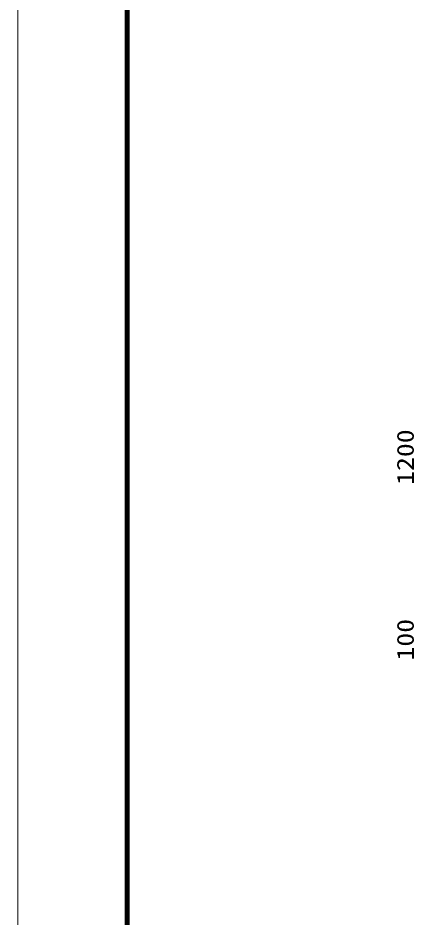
# Model space of a CAD drawing. Units: millimetres at full size; details may follow other scales. Extents: x -5940 to 5940, y -4200 to 4200.
# Drawn here: x -5940 to -4522, y -2539 to 665 of the extents above; entities that cross this region are included whole.
import ezdxf
from ezdxf.enums import TextEntityAlignment as Align

# ---------------------------------------------------------------- set-up
doc = ezdxf.new("R2010")
doc.units = ezdxf.units.MM
doc.header["$LTSCALE"] = 20
doc.layers.add('0-0_D-TTL', color=7, linetype='Continuous', lineweight=18)
doc.layers.add('0-3_寸法線', color=4, linetype='Continuous', lineweight=18)
doc.styles.add('ＭＳ ゴシック', font='')
doc.styles.get('ＭＳ ゴシック').set_extended_font_data('MS Gothic')

# ---------------------------------------------------------------- blocks, each defined once
blk = doc.blocks.new('S38')
at = {"layer": '0-3_寸法線'}
for points in [[(-5814064.3, 54935142.3), (-5801301.7, 54935142.3), (-5791672.5, 54958535), (-5791291.9, 54959459.8)], [(-5791518.4, 54958471.6), (-5791291.9, 54959459.8), (-5791826.7, 54958598.5)]]:
    blk.add_lwpolyline(points, dxfattribs=at)
at = {"layer": '0-3_寸法線', "color": 254, "style": 'ＭＳ ゴシック'}
for s, width, p in [('オ-ルアンカ-', 0.8, (-5814133.4, 54937481.7)), ('M12×120 ユニクロ', 0.9, (-5814256.3, 54935381.7))]:
    blk.add_text(s, height=1212, dxfattribs=dict(at, width=width)).set_placement(p, align=Align.BOTTOM_LEFT)

msp = doc.modelspace()

# ---------------------------------------------------------------- linework, layer by layer
at = {"layer": '0-0_D-TTL'}
for points in [[(-5940, -4200), (5940, -4200), (5940, 4200), (-5940, 4200)], [(-5558.14, 3889.71), (5558.14, 3889.71), (5558.14, -3888.86), (-5558.14, -3888.86)], [(-5554.61, 3886.18), (5554.61, 3886.18), (5554.61, -3885.32), (-5554.61, -3885.32)], [(-5551.07, 3882.64), (5551.07, 3882.64), (5551.07, -3881.79), (-5551.07, -3881.79)], [(-5547.54, 3879.11), (5547.54, 3879.11), (5547.54, -3878.25), (-5547.54, -3878.25)], [(-5544, 3875.57), (5544, 3875.57), (5544, -3874.71), (-5544, -3874.71)]]:
    msp.add_lwpolyline(points, close=True, dxfattribs=at)

# ---------------------------------------------------------------- block references
at = {"layer": '0-3_寸法線', "xscale": 0.05, "yscale": 0.05}
msp.add_blockref('S38', (285938.41, -2749586.79), dxfattribs=at)

# ---------------------------------------------------------------- texts
at = {"layer": '0-3_寸法線', "color": 254, "style": 'ＭＳ ゴシック', "width": 1.2}
for s, p in [('1200', (-4511.91, -998.77)), ('100', (-4511.91, -1624.77))]:
    msp.add_text(s, height=60.56, rotation=90, dxfattribs=at).set_placement(p, align=Align.BOTTOM_LEFT)

doc.saveas('drawing.dxf')
